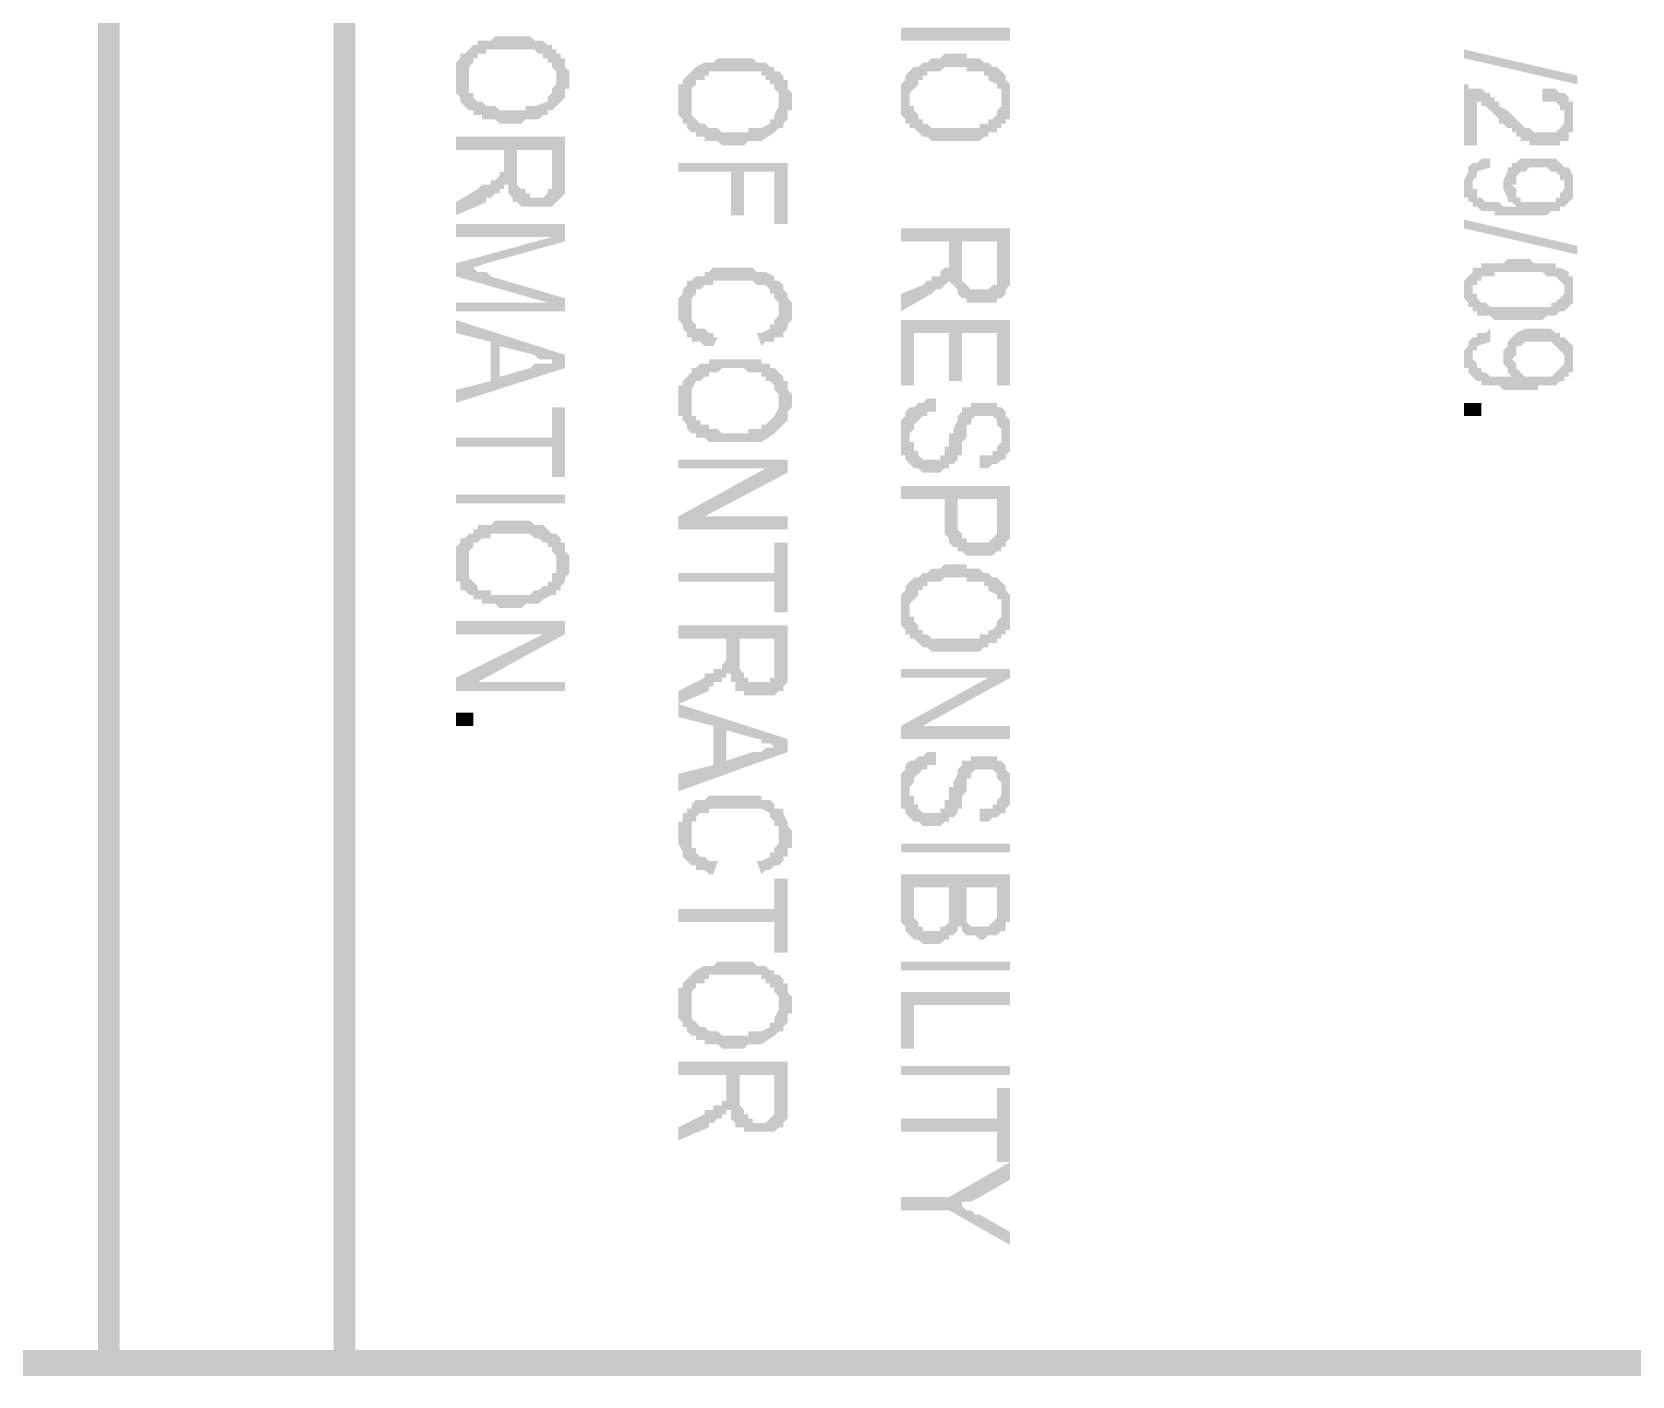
# Model space of a CAD drawing. Header units: inches. Extents: x -186 to 186, y -282 to 282.
# Drawn here: x 117.59 to 131.17, y -282.11 to -270.7 of the extents above; entities that cross this region are included whole.
import ezdxf

# ---------------------------------------------------------------- set-up
doc = ezdxf.new("R2010")
doc.units = ezdxf.units.IN
doc.header["$MEASUREMENT"] = 0
doc.layers.add('H', color=7, linetype='CONTINUOUS', lineweight=100)

msp = doc.modelspace()

# ---------------------------------------------------------------- hatches: boundary and pattern name
at = {"layer": 'H', "linetype": 'Continuous'}
for points in [[(118.333, -258), (118.148, -258), (118.333, -282)], [(118.148, -258), (118.333, -282), (118.148, -282)], [(120.333, -258), (120.148, -258), (120.333, -282)], [(120.148, -258), (120.333, -282), (120.148, -282)], [(122.148, -271.111), (122.148, -271.037), (122.111, -271), (122.111, -270.926), (122.074, -270.926), (122.074, -270.889), (122.037, -270.889), (122.037, -270.852), (122, -270.852), (122, -270.815), (121.963, -270.815), (121.926, -270.778), (121.889, -270.778), (121.852, -270.778), (121.815, -270.741), (121.778, -270.741), (121.741, -270.741), (121.556, -270.741), (121.519, -270.741), (121.481, -270.778), (121.444, -270.778), (121.407, -270.778), (121.37, -270.778), (121.37, -270.815), (121.333, -270.815), (121.296, -270.852), (121.259, -270.889), (121.222, -270.889), (121.222, -270.926), (121.185, -270.963), (121.185, -271), (121.185, -271.037), (121.185, -271.185), (121.185, -271.222), (121.222, -271.259), (121.222, -271.296), (121.259, -271.333), (121.296, -271.111), (121.296, -271.037), (121.296, -271), (121.333, -270.963), (121.333, -270.926), (121.37, -270.926), (121.37, -270.889), (121.407, -270.889), (121.444, -270.889), (121.444, -270.852), (121.481, -270.852), (121.519, -270.852), (121.556, -270.852), (121.741, -270.852), (121.778, -270.852), (121.815, -270.852), (121.852, -270.852), (121.889, -270.889), (121.926, -270.889), (121.926, -270.926), (121.963, -270.926), (121.963, -270.963), (122, -270.963), (122, -271), (122.037, -271.037), (122.037, -271.333), (122.074, -271.296), (122.111, -271.259), (122.111, -271.222), (122.111, -271.185), (122.148, -271.185), (122.148, -271.148)], [(125.889, -270.778), (125.889, -270.667), (125.148, -270.667), (124.963, -270.667), (124.963, -270.778)], [(125.889, -271.296), (125.889, -271.185), (125.889, -271.148), (125.852, -271.111), (125.852, -271.074), (125.778, -271), (125.741, -271), (125.704, -270.963), (125.667, -270.963), (125.63, -270.926), (125.593, -270.926), (125.519, -270.926), (125.519, -270.889), (125.333, -270.889), (125.296, -270.926), (125.259, -270.926), (125.222, -270.926), (125.185, -270.963), (125.148, -270.963), (125.111, -271), (125.074, -271), (125.037, -271.037), (125, -271.074), (125, -271.111), (124.963, -271.148), (124.963, -271.185), (124.963, -271.333), (124.963, -271.37), (124.963, -271.407), (125, -271.444), (125, -271.481), (125.037, -271.481), (125.037, -271.519), (125.037, -271.296), (125.037, -271.222), (125.074, -271.185), (125.111, -271.148), (125.111, -271.111), (125.148, -271.111), (125.148, -271.074), (125.185, -271.074), (125.185, -271.037), (125.222, -271.037), (125.259, -271.037), (125.296, -271.037), (125.333, -271), (125.519, -271), (125.519, -271.037), (125.593, -271.037), (125.63, -271.037), (125.667, -271.037), (125.667, -271.074), (125.704, -271.074), (125.704, -271.111), (125.778, -271.148), (125.778, -271.185), (125.815, -271.185), (125.815, -271.519), (125.815, -271.481), (125.852, -271.481), (125.852, -271.444), (125.889, -271.444), (125.889, -271.407), (125.889, -271.37), (125.889, -271.333)], [(129.741, -270.852), (130.704, -271.074), (130.704, -271.148), (129.741, -270.926)], [(124.037, -271.296), (124.037, -271.222), (124, -271.185), (124, -271.148), (124, -271.111), (123.963, -271.111), (123.963, -271.074), (123.926, -271.037), (123.889, -271.037), (123.889, -271), (123.852, -271), (123.815, -270.963), (123.778, -270.963), (123.741, -270.963), (123.704, -270.926), (123.667, -270.926), (123.63, -270.926), (123.444, -270.926), (123.407, -270.926), (123.37, -270.963), (123.333, -270.963), (123.296, -270.963), (123.222, -271), (123.185, -271.037), (123.148, -271.074), (123.111, -271.111), (123.111, -271.148), (123.074, -271.148), (123.074, -271.185), (123.074, -271.222), (123.074, -271.37), (123.074, -271.407), (123.111, -271.444), (123.111, -271.481), (123.148, -271.481), (123.148, -271.519), (123.185, -271.296), (123.185, -271.222), (123.185, -271.185), (123.222, -271.148), (123.222, -271.111), (123.259, -271.111), (123.296, -271.111), (123.296, -271.074), (123.333, -271.074), (123.333, -271.037), (123.37, -271.037), (123.407, -271.037), (123.444, -271.037), (123.63, -271.037), (123.667, -271.037), (123.704, -271.037), (123.741, -271.037), (123.778, -271.037), (123.778, -271.074), (123.815, -271.074), (123.815, -271.111), (123.852, -271.111), (123.852, -271.148), (123.889, -271.148), (123.889, -271.185), (123.926, -271.222), (123.926, -271.519), (123.963, -271.519), (123.963, -271.481), (124, -271.444), (124, -271.407), (124, -271.37), (124.037, -271.37), (124.037, -271.333)], [(122.037, -271.333), (122.037, -271.111), (122.037, -271.148), (122, -271.185), (122, -271.222), (121.963, -271.259), (121.963, -271.296), (121.852, -271.333), (121.815, -271.333), (121.778, -271.333), (121.778, -271.37), (121.556, -271.37), (121.519, -271.333), (121.481, -271.333), (121.444, -271.333), (121.407, -271.296), (121.37, -271.296), (121.333, -271.259), (121.333, -271.222), (121.296, -271.222), (121.296, -271.185), (121.296, -271.148), (121.296, -271.111), (121.259, -271.333), (121.296, -271.37), (121.333, -271.37), (121.333, -271.407), (121.37, -271.407), (121.407, -271.407), (121.407, -271.444), (121.444, -271.444), (121.481, -271.444), (121.519, -271.444), (121.556, -271.481), (121.741, -271.481), (121.778, -271.444), (121.815, -271.444), (121.852, -271.444), (121.889, -271.444), (121.926, -271.407), (121.963, -271.407), (121.963, -271.37), (122, -271.37)], [(130.63, -271.63), (130.593, -271.444), (130.593, -271.481), (130.556, -271.519), (130.519, -271.556), (130.481, -271.556), (130.407, -271.556), (130.37, -271.556), (130.333, -271.556), (130.296, -271.519), (130.259, -271.519), (130.222, -271.481), (130.185, -271.444), (130.148, -271.407), (130.111, -271.37), (130.037, -271.333), (130.037, -271.296), (130, -271.296), (130, -271.259), (129.963, -271.259), (129.963, -271.222), (129.926, -271.222), (129.889, -271.185), (129.852, -271.185), (129.815, -271.185), (129.778, -271.185), (129.778, -271.148), (129.741, -271.148), (129.741, -271.667), (129.852, -271.667), (129.852, -271.296), (129.889, -271.296), (129.889, -271.333), (129.926, -271.333), (129.963, -271.37), (130, -271.407), (130.037, -271.444), (130.037, -271.481), (130.074, -271.481), (130.111, -271.519), (130.148, -271.519), (130.148, -271.556), (130.185, -271.556), (130.185, -271.593), (130.222, -271.593), (130.222, -271.63), (130.259, -271.63), (130.296, -271.63), (130.296, -271.667), (130.333, -271.667), (130.481, -271.667), (130.519, -271.667), (130.556, -271.667), (130.556, -271.63), (130.593, -271.63)], [(123.926, -271.519), (123.926, -271.296), (123.926, -271.333), (123.889, -271.407), (123.889, -271.444), (123.852, -271.444), (123.852, -271.481), (123.778, -271.519), (123.741, -271.519), (123.704, -271.519), (123.667, -271.519), (123.667, -271.556), (123.444, -271.556), (123.407, -271.519), (123.37, -271.519), (123.333, -271.519), (123.296, -271.481), (123.259, -271.481), (123.222, -271.444), (123.185, -271.407), (123.185, -271.37), (123.185, -271.333), (123.185, -271.296), (123.148, -271.519), (123.185, -271.556), (123.222, -271.556), (123.222, -271.593), (123.259, -271.593), (123.296, -271.593), (123.296, -271.63), (123.333, -271.63), (123.37, -271.63), (123.407, -271.63), (123.444, -271.667), (123.63, -271.667), (123.667, -271.63), (123.704, -271.63), (123.741, -271.63), (123.778, -271.63), (123.889, -271.556)], [(125.815, -271.519), (125.815, -271.296), (125.815, -271.333), (125.778, -271.37), (125.778, -271.407), (125.741, -271.444), (125.704, -271.444), (125.704, -271.481), (125.667, -271.481), (125.63, -271.481), (125.63, -271.519), (125.593, -271.519), (125.556, -271.519), (125.519, -271.519), (125.333, -271.519), (125.296, -271.519), (125.259, -271.519), (125.222, -271.519), (125.185, -271.481), (125.148, -271.481), (125.148, -271.444), (125.111, -271.444), (125.111, -271.407), (125.074, -271.37), (125.074, -271.333), (125.037, -271.333), (125.037, -271.296), (125.037, -271.519), (125.074, -271.519), (125.111, -271.556), (125.148, -271.593), (125.185, -271.593), (125.222, -271.63), (125.259, -271.63), (125.296, -271.63), (125.333, -271.63), (125.519, -271.63), (125.556, -271.63), (125.593, -271.63), (125.63, -271.63), (125.667, -271.593), (125.704, -271.593), (125.704, -271.556), (125.741, -271.556), (125.778, -271.556), (125.778, -271.519)], [(130.667, -271.444), (130.667, -271.37), (130.667, -271.333), (130.667, -271.296), (130.63, -271.296), (130.63, -271.259), (130.593, -271.222), (130.556, -271.222), (130.519, -271.185), (130.481, -271.185), (130.407, -271.185), (130.407, -271.296), (130.444, -271.296), (130.481, -271.296), (130.519, -271.296), (130.556, -271.333), (130.556, -271.37), (130.593, -271.37), (130.593, -271.444), (130.63, -271.63), (130.63, -271.593), (130.63, -271.556), (130.667, -271.556), (130.667, -271.519), (130.667, -271.481)], [(122.111, -271.926), (122.111, -271.593), (121.185, -271.593), (121.185, -271.704), (121.593, -271.704), (121.593, -271.815), (121.63, -272), (121.63, -272.037), (121.63, -272.074), (121.667, -272.111), (121.667, -272.148), (121.704, -272.148), (121.704, -271.704), (122, -271.704), (122, -271.926), (122.037, -272.148), (122.074, -272.111), (122.111, -272.074), (122.111, -272.037), (122.111, -272), (122.111, -271.963)], [(122.037, -272.148), (122, -271.926), (122, -272), (122, -272.037), (121.963, -272.037), (121.963, -272.074), (121.926, -272.111), (121.815, -272.111), (121.815, -272.074), (121.778, -272.074), (121.778, -272.037), (121.741, -272.037), (121.704, -272), (121.704, -271.963), (121.704, -271.704), (121.704, -272.148), (121.741, -272.185), (121.778, -272.185), (121.815, -272.185), (121.926, -272.185), (121.963, -272.185), (122, -272.185)], [(121.63, -272), (121.593, -271.815), (121.593, -271.852), (121.593, -271.889), (121.556, -271.889), (121.556, -271.926), (121.519, -271.963), (121.481, -271.963), (121.481, -272), (121.444, -272), (121.407, -272), (121.37, -272.037), (121.185, -272.148), (121.185, -272.259), (121.444, -272.148), (121.444, -272.111), (121.481, -272.111), (121.519, -272.074), (121.556, -272.074), (121.556, -272.037), (121.593, -272.037), (121.593, -272)], [(124, -272.333), (124, -271.815), (123.074, -271.815), (123.074, -271.889), (123.519, -271.889), (123.519, -272.259), (123.63, -272.259), (123.63, -271.889), (123.889, -271.889), (123.889, -272.333)], [(129.963, -271.852), (129.963, -271.778), (129.926, -271.778), (129.889, -271.778), (129.852, -271.815), (129.815, -271.815), (129.778, -271.852), (129.778, -271.889), (129.741, -271.963), (129.741, -272.037), (129.741, -272.074), (129.741, -272.111), (129.778, -272.111), (129.778, -272.148), (129.815, -272.148), (129.815, -272.185), (129.815, -272), (129.815, -271.963), (129.852, -271.926), (129.852, -271.889)], [(130.185, -272.111), (130.185, -272.074), (130.185, -272.037), (130.148, -272), (130.148, -271.815), (130.148, -271.852), (130.111, -271.852), (130.111, -271.889), (130.074, -271.963), (130.074, -272.037), (130.111, -272.111), (130.111, -272.148), (130.148, -272.148), (130.185, -272.185)], [(130.593, -271.852), (130.556, -271.815), (130.519, -271.778), (130.481, -271.778), (130.444, -271.778), (130.333, -271.778), (130.296, -271.778), (130.259, -271.778), (130.222, -271.778), (130.185, -271.815), (130.148, -271.815), (130.148, -272), (130.185, -272), (130.185, -271.963), (130.185, -271.926), (130.222, -271.889), (130.259, -271.889), (130.296, -271.852), (130.333, -271.852), (130.37, -271.852), (130.407, -271.852), (130.444, -271.852), (130.481, -271.889), (130.519, -271.889), (130.556, -271.926), (130.556, -271.963), (130.593, -271.963), (130.593, -272)], [(130.667, -272), (130.667, -271.926), (130.63, -271.852), (130.593, -271.852), (130.593, -272), (130.593, -272.037), (130.556, -272.074), (130.556, -272.111), (130.519, -272.111), (130.519, -272.148), (130.481, -272.148), (130.444, -272.148), (130.296, -272.148), (130.259, -272.148), (130.222, -272.148), (130.222, -272.111), (130.185, -272.111), (130.185, -272.185), (130.074, -272.185), (130.037, -272.148), (130, -272.148), (129.963, -272.148), (129.926, -272.148), (129.889, -272.111), (129.852, -272.111), (129.852, -272.074), (129.852, -272.037), (129.815, -272.037), (129.815, -272), (129.815, -272.185), (129.852, -272.185), (129.889, -272.222), (129.926, -272.222), (129.963, -272.222), (130, -272.222), (130, -272.259), (130.037, -272.259), (130.074, -272.259), (130.37, -272.259), (130.444, -272.259), (130.481, -272.222), (130.519, -272.222), (130.556, -272.222), (130.556, -272.185), (130.593, -272.185), (130.63, -272.148), (130.667, -272.111), (130.667, -272.074), (130.667, -272.037)], [(122.111, -272.481), (122.111, -272.333), (121.185, -272.333), (121.185, -272.444), (122, -272.444)], [(125.889, -272.741), (125.889, -272.37), (124.963, -272.37), (124.963, -272.481), (125.37, -272.481), (125.37, -272.63), (125.37, -272.778), (125.37, -272.815), (125.407, -272.852), (125.444, -272.889), (125.444, -272.926), (125.481, -272.963), (125.481, -272.481), (125.778, -272.481), (125.778, -272.741), (125.815, -272.963), (125.852, -272.926), (125.852, -272.889), (125.889, -272.852), (125.889, -272.815), (125.889, -272.778)], [(129.741, -272.296), (130.704, -272.519), (130.704, -272.593), (129.741, -272.37)], [(122.111, -272.481), (122, -272.444), (121.185, -272.667), (121.333, -272.704), (121.444, -272.667)], [(125.815, -272.963), (125.778, -272.741), (125.778, -272.815), (125.778, -272.852), (125.741, -272.852), (125.704, -272.889), (125.593, -272.889), (125.556, -272.889), (125.519, -272.852), (125.481, -272.815), (125.481, -272.778), (125.481, -272.481), (125.481, -272.963), (125.519, -272.963), (125.519, -273), (125.556, -273), (125.593, -273), (125.704, -273), (125.741, -273), (125.778, -273), (125.778, -272.963)], [(125.37, -272.778), (125.37, -272.63), (125.37, -272.667), (125.37, -272.704), (125.333, -272.704), (125.296, -272.741), (125.296, -272.778), (125.259, -272.778), (125.222, -272.778), (125.222, -272.815), (125.185, -272.815), (125.148, -272.852), (124.963, -272.926), (124.963, -273.074), (125.222, -272.926), (125.259, -272.889), (125.296, -272.889), (125.333, -272.852), (125.37, -272.815)], [(130.667, -272.889), (130.667, -272.815), (130.667, -272.778), (130.63, -272.778), (130.63, -272.741), (130.556, -272.704), (130.519, -272.704), (130.519, -272.667), (130.481, -272.667), (130.444, -272.667), (130.407, -272.667), (130.333, -272.667), (130.296, -272.63), (130.111, -272.63), (130.074, -272.667), (130, -272.667), (129.963, -272.667), (129.926, -272.667), (129.889, -272.667), (129.889, -272.704), (129.852, -272.704), (129.815, -272.704), (129.815, -272.889), (129.815, -272.852), (129.852, -272.852), (129.852, -272.815), (129.889, -272.815), (129.889, -272.778), (129.926, -272.778), (129.963, -272.778), (130, -272.778), (130, -272.741), (130.148, -272.741), (130.185, -272.741), (130.222, -272.741), (130.296, -272.741), (130.407, -272.741), (130.444, -272.778), (130.481, -272.778), (130.519, -272.778), (130.556, -272.815), (130.593, -272.852), (130.593, -272.889), (130.593, -273.074), (130.63, -273.037), (130.667, -273), (130.667, -272.963), (130.667, -272.926)], [(122.111, -273.074), (122.111, -272.963), (121.481, -272.778), (121.444, -272.741), (121.407, -272.741), (121.37, -272.741), (121.333, -272.704), (121.185, -272.667), (121.185, -272.778), (121.963, -273)], [(123.926, -272.815), (123.889, -272.815), (123.889, -272.778), (123.815, -272.741), (123.778, -272.741), (123.741, -272.741), (123.704, -272.704), (123.667, -272.704), (123.444, -272.704), (123.37, -272.704), (123.333, -272.741), (123.296, -272.741), (123.296, -272.778), (123.259, -272.778), (123.222, -272.778), (123.185, -272.815), (123.148, -272.815), (123.148, -272.852), (123.111, -272.889), (123.111, -272.926), (123.074, -272.963), (123.074, -273.148), (123.111, -273.185), (123.111, -273.222), (123.148, -273.259), (123.148, -273.296), (123.185, -273.037), (123.185, -273), (123.185, -272.963), (123.222, -272.926), (123.222, -272.889), (123.259, -272.889), (123.296, -272.852), (123.333, -272.852), (123.37, -272.852), (123.37, -272.815), (123.407, -272.815), (123.444, -272.815), (123.667, -272.815), (123.704, -272.815), (123.741, -272.852), (123.778, -272.852), (123.815, -272.852), (123.852, -272.889), (123.852, -272.926), (123.889, -272.926), (123.889, -272.963), (123.926, -273), (123.926, -273.074)], [(130.593, -273.074), (130.593, -272.889), (130.593, -272.926), (130.556, -272.963), (130.519, -273), (130.481, -273), (130.481, -273.037), (130.444, -273.037), (130.407, -273.037), (130, -273.037), (129.963, -273.037), (129.926, -273), (129.889, -273), (129.852, -272.963), (129.852, -272.926), (129.815, -272.926), (129.815, -272.704), (129.815, -272.741), (129.778, -272.778), (129.741, -272.815), (129.741, -272.852), (129.741, -272.963), (129.778, -273), (129.778, -273.037), (129.815, -273.037), (129.815, -273.074), (129.852, -273.074), (129.852, -273.111), (129.889, -273.111), (129.926, -273.111), (129.963, -273.111), (130, -273.148), (130.074, -273.148), (130.111, -273.148), (130.296, -273.148), (130.407, -273.148), (130.444, -273.111), (130.481, -273.111), (130.519, -273.111), (130.556, -273.074)], [(124.037, -273.074), (124.037, -273), (124, -272.963), (124, -272.926), (123.963, -272.889), (123.963, -272.852), (123.926, -272.815), (123.926, -273.074), (123.926, -273.111), (123.889, -273.148), (123.889, -273.185), (123.852, -273.185), (123.852, -273.222), (123.778, -273.259), (123.741, -273.259), (123.778, -273.37), (123.815, -273.333), (123.852, -273.333), (123.889, -273.333), (123.889, -273.296), (123.926, -273.296), (123.963, -273.296), (123.963, -273.259), (124, -273.222), (124, -273.185), (124.037, -273.148), (124.037, -273.111)], [(122.111, -273.074), (121.963, -273), (121.185, -273), (121.185, -273.074)], [(123.407, -273.296), (123.37, -273.296), (123.37, -273.259), (123.333, -273.259), (123.296, -273.222), (123.259, -273.222), (123.222, -273.222), (123.222, -273.185), (123.185, -273.148), (123.185, -273.111), (123.185, -273.037), (123.148, -273.296), (123.185, -273.296), (123.185, -273.333), (123.222, -273.333), (123.259, -273.333), (123.296, -273.37), (123.333, -273.37), (123.37, -273.37)], [(122.111, -273.556), (122.111, -273.444), (121.185, -273.148), (121.185, -273.259), (121.481, -273.333), (121.481, -273.667), (121.556, -273.37), (121.852, -273.444), (121.889, -273.481), (121.926, -273.481), (121.963, -273.481), (122, -273.481), (122.037, -273.481)], [(125.889, -273.704), (125.889, -273.148), (124.963, -273.148), (124.963, -273.704), (125.074, -273.704), (125.074, -273.259), (125.37, -273.259), (125.37, -273.667), (125.481, -273.667), (125.481, -273.259), (125.778, -273.259), (125.778, -273.704)], [(129.963, -273.333), (129.963, -273.222), (129.926, -273.259), (129.889, -273.259), (129.852, -273.259), (129.852, -273.296), (129.815, -273.296), (129.778, -273.333), (129.778, -273.37), (129.741, -273.407), (129.741, -273.519), (129.741, -273.556), (129.778, -273.556), (129.778, -273.593), (129.815, -273.63), (129.815, -273.481), (129.815, -273.407), (129.852, -273.407), (129.852, -273.37)], [(130.667, -273.481), (130.667, -273.407), (130.667, -273.37), (130.63, -273.333), (130.593, -273.296), (130.593, -273.481), (130.593, -273.519), (130.556, -273.556), (130.519, -273.593), (130.481, -273.63), (130.444, -273.63), (130.296, -273.63), (130.259, -273.63), (130.222, -273.593), (130.185, -273.556), (130.185, -273.63), (130.074, -273.63), (130.037, -273.63), (130, -273.63), (129.963, -273.63), (129.926, -273.593), (129.889, -273.593), (129.889, -273.556), (129.852, -273.556), (129.852, -273.519), (129.815, -273.481), (129.815, -273.63), (129.852, -273.667), (129.889, -273.667), (129.889, -273.704), (129.926, -273.704), (129.963, -273.704), (130, -273.704), (130.037, -273.704), (130.074, -273.741), (130.37, -273.741), (130.37, -273.704), (130.444, -273.704), (130.481, -273.704), (130.519, -273.704), (130.556, -273.667), (130.593, -273.667), (130.593, -273.63), (130.63, -273.63), (130.63, -273.593), (130.667, -273.593), (130.667, -273.556), (130.667, -273.519)], [(130.185, -273.556), (130.185, -273.519), (130.148, -273.481), (130.148, -273.296), (130.111, -273.333), (130.111, -273.37), (130.074, -273.407), (130.074, -273.519), (130.111, -273.556), (130.111, -273.593), (130.148, -273.63), (130.185, -273.63)], [(130.593, -273.296), (130.556, -273.296), (130.556, -273.259), (130.519, -273.259), (130.481, -273.222), (130.444, -273.222), (130.333, -273.222), (130.296, -273.222), (130.259, -273.222), (130.185, -273.259), (130.148, -273.296), (130.148, -273.481), (130.185, -273.444), (130.185, -273.407), (130.185, -273.37), (130.222, -273.37), (130.259, -273.333), (130.296, -273.333), (130.333, -273.333), (130.37, -273.333), (130.407, -273.333), (130.444, -273.333), (130.481, -273.333), (130.519, -273.37), (130.556, -273.407), (130.593, -273.444), (130.593, -273.481)], [(122.111, -273.556), (122.037, -273.481), (122, -273.481), (122, -273.519), (121.963, -273.519), (121.926, -273.519), (121.889, -273.519), (121.852, -273.519), (121.815, -273.556), (121.556, -273.63), (121.556, -273.37), (121.481, -273.667), (121.185, -273.741), (121.185, -273.852)], [(124.037, -273.852), (124.037, -273.778), (124, -273.741), (124, -273.704), (124, -273.667), (123.963, -273.667), (123.963, -273.63), (123.926, -273.593), (123.889, -273.556), (123.852, -273.556), (123.852, -273.519), (123.815, -273.519), (123.778, -273.519), (123.778, -273.481), (123.741, -273.481), (123.704, -273.481), (123.667, -273.481), (123.63, -273.481), (123.444, -273.481), (123.407, -273.481), (123.37, -273.481), (123.333, -273.481), (123.333, -273.519), (123.296, -273.519), (123.259, -273.519), (123.222, -273.556), (123.185, -273.556), (123.185, -273.593), (123.148, -273.63), (123.111, -273.667), (123.111, -273.704), (123.074, -273.704), (123.074, -273.741), (123.074, -273.778), (123.074, -273.889), (123.074, -273.926), (123.074, -273.963), (123.111, -273.963), (123.111, -274), (123.148, -274.037), (123.148, -274.074), (123.185, -273.852), (123.185, -273.778), (123.185, -273.741), (123.222, -273.667), (123.259, -273.667), (123.296, -273.63), (123.333, -273.63), (123.333, -273.593), (123.37, -273.593), (123.407, -273.593), (123.444, -273.556), (123.63, -273.556), (123.667, -273.593), (123.704, -273.593), (123.741, -273.593), (123.778, -273.593), (123.778, -273.63), (123.815, -273.63), (123.815, -273.667), (123.852, -273.667), (123.889, -273.704), (123.889, -273.741), (123.926, -273.778), (123.926, -274.074), (123.963, -274.037), (124, -274), (124, -273.963), (124, -273.926), (124.037, -273.889)], [(123.926, -274.074), (123.926, -273.852), (123.926, -273.889), (123.889, -273.963), (123.852, -274), (123.815, -274.037), (123.778, -274.037), (123.778, -274.074), (123.741, -274.074), (123.704, -274.074), (123.667, -274.074), (123.667, -274.111), (123.444, -274.111), (123.407, -274.074), (123.37, -274.074), (123.333, -274.074), (123.333, -274.037), (123.296, -274.037), (123.259, -274.037), (123.259, -274), (123.222, -274), (123.222, -273.963), (123.185, -273.963), (123.185, -273.926), (123.185, -273.889), (123.185, -273.852), (123.148, -274.074), (123.185, -274.111), (123.222, -274.111), (123.222, -274.148), (123.259, -274.148), (123.296, -274.148), (123.333, -274.185), (123.37, -274.185), (123.407, -274.185), (123.444, -274.185), (123.63, -274.185), (123.667, -274.185), (123.704, -274.185), (123.741, -274.185), (123.778, -274.185), (123.889, -274.111)], [(125.889, -274.111), (125.889, -274.037), (125.889, -274), (125.852, -273.963), (125.852, -273.926), (125.815, -273.889), (125.778, -273.889), (125.778, -273.852), (125.741, -273.852), (125.704, -273.852), (125.593, -273.852), (125.556, -273.852), (125.556, -273.889), (125.519, -273.889), (125.481, -273.889), (125.481, -273.926), (125.444, -273.963), (125.444, -274), (125.407, -274.074), (125.407, -274.111), (125.37, -274.111), (125.37, -274.148), (125.37, -274.185), (125.37, -274.222), (125.333, -274.222), (125.333, -274.259), (125.333, -274.296), (125.296, -274.296), (125.296, -274.333), (125.259, -274.333), (125.222, -274.333), (125.185, -274.333), (125.148, -274.333), (125.111, -274.296), (125.111, -274.259), (125.074, -274.259), (125.074, -274.222), (125.074, -274.185), (125.037, -274.185), (125.037, -273.889), (125, -273.926), (125, -273.963), (124.963, -274), (124.963, -274.037), (124.963, -274.222), (124.963, -274.259), (124.963, -274.296), (125, -274.296), (125, -274.333), (125.037, -274.37), (125.074, -274.407), (125.111, -274.407), (125.148, -274.444), (125.296, -274.444), (125.333, -274.407), (125.37, -274.407), (125.37, -274.37), (125.407, -274.37), (125.444, -274.333), (125.444, -274.296), (125.481, -274.296), (125.481, -274.259), (125.481, -274.222), (125.481, -274.185), (125.519, -274.148), (125.519, -274.111), (125.519, -274.037), (125.556, -274.037), (125.556, -274), (125.593, -273.963), (125.63, -273.963), (125.667, -273.963), (125.704, -273.963), (125.741, -273.963), (125.778, -274), (125.778, -274.037), (125.815, -274.074), (125.815, -274.111), (125.815, -274.333), (125.852, -274.333), (125.852, -274.296), (125.889, -274.259), (125.889, -274.222), (125.889, -274.185), (125.889, -274.148)], [(125.259, -273.926), (125.259, -273.815), (125.185, -273.815), (125.148, -273.852), (125.111, -273.852), (125.074, -273.889), (125.037, -273.889), (125.037, -274.148), (125.037, -274.111), (125.074, -274.074), (125.074, -274.037), (125.111, -274), (125.148, -273.963), (125.185, -273.963), (125.185, -273.926), (125.222, -273.926)], [(129.741, -273.963), (129.889, -273.963), (129.889, -273.852), (129.741, -273.852)], [(122.111, -274.481), (122.111, -273.889), (122, -273.889), (122, -274.148), (121.185, -274.148), (121.185, -274.222), (122, -274.222), (122, -274.481)], [(125.815, -274.333), (125.815, -274.111), (125.815, -274.185), (125.778, -274.222), (125.778, -274.259), (125.741, -274.259), (125.741, -274.296), (125.704, -274.296), (125.667, -274.296), (125.63, -274.296), (125.63, -274.407), (125.667, -274.407), (125.704, -274.407), (125.741, -274.37), (125.778, -274.37)], [(124, -274.444), (124, -274.333), (123.074, -274.333), (123.074, -274.407), (123.815, -274.407)], [(124, -274.444), (123.815, -274.407), (123.074, -274.815), (123.296, -274.815)], [(125.889, -274.852), (125.889, -274.556), (124.963, -274.556), (124.963, -274.667), (125.333, -274.667), (125.333, -274.963), (125.37, -275), (125.37, -275.037), (125.407, -275.074), (125.444, -275.074), (125.444, -275.111), (125.444, -274.667), (125.778, -274.667), (125.778, -275.111), (125.815, -275.111), (125.815, -275.074), (125.852, -275.074), (125.852, -275.037), (125.889, -275), (125.889, -274.963), (125.889, -274.889)], [(121.185, -274.704), (122.111, -274.704), (122.111, -274.63), (121.185, -274.63)], [(125.778, -275.111), (125.778, -274.852), (125.778, -274.926), (125.778, -274.963), (125.704, -275.037), (125.667, -275.037), (125.556, -275.037), (125.519, -275.037), (125.519, -275), (125.481, -275), (125.481, -274.963), (125.444, -274.926), (125.444, -274.667), (125.444, -275.111), (125.481, -275.111), (125.519, -275.148), (125.556, -275.148), (125.704, -275.148), (125.741, -275.148)], [(124, -274.926), (124, -274.815), (123.296, -274.815), (123.074, -274.815), (123.074, -274.926)], [(122.148, -275.222), (122.148, -275.148), (122.111, -275.111), (122.111, -275.037), (122.074, -275.037), (122.074, -275), (122.037, -274.963), (122, -274.963), (121.963, -274.926), (121.926, -274.889), (121.889, -274.889), (121.852, -274.889), (121.815, -274.852), (121.778, -274.852), (121.741, -274.852), (121.556, -274.852), (121.519, -274.852), (121.481, -274.889), (121.444, -274.889), (121.407, -274.889), (121.37, -274.889), (121.37, -274.926), (121.333, -274.926), (121.333, -274.963), (121.296, -274.963), (121.259, -275), (121.222, -275), (121.222, -275.037), (121.185, -275.074), (121.185, -275.111), (121.185, -275.148), (121.185, -275.296), (121.185, -275.333), (121.185, -275.37), (121.222, -275.37), (121.222, -275.407), (121.222, -275.444), (121.259, -275.444), (121.296, -275.222), (121.296, -275.148), (121.296, -275.111), (121.333, -275.074), (121.333, -275.037), (121.37, -275.037), (121.407, -275), (121.444, -275), (121.481, -275), (121.481, -274.963), (121.519, -274.963), (121.556, -274.963), (121.741, -274.963), (121.778, -274.963), (121.815, -274.963), (121.852, -275), (121.889, -275), (121.926, -275.037), (121.963, -275.037), (121.963, -275.074), (122, -275.074), (122, -275.111), (122.037, -275.148), (122.037, -275.481), (122.037, -275.444), (122.074, -275.444), (122.074, -275.407), (122.111, -275.37), (122.111, -275.333), (122.148, -275.296), (122.148, -275.259)], [(124, -275.63), (124, -275.037), (123.889, -275.037), (123.889, -275.296), (123.074, -275.296), (123.074, -275.37), (123.889, -275.37), (123.889, -275.63)], [(122.037, -275.481), (122.037, -275.222), (122.037, -275.296), (122, -275.296), (122, -275.333), (122, -275.37), (121.963, -275.37), (121.963, -275.407), (121.926, -275.407), (121.889, -275.444), (121.852, -275.444), (121.815, -275.481), (121.778, -275.481), (121.556, -275.481), (121.519, -275.481), (121.481, -275.481), (121.481, -275.444), (121.444, -275.444), (121.407, -275.444), (121.37, -275.444), (121.37, -275.407), (121.333, -275.37), (121.296, -275.333), (121.296, -275.296), (121.296, -275.259), (121.296, -275.222), (121.259, -275.444), (121.296, -275.481), (121.333, -275.481), (121.333, -275.519), (121.37, -275.519), (121.407, -275.519), (121.407, -275.556), (121.444, -275.556), (121.481, -275.556), (121.519, -275.556), (121.556, -275.593), (121.741, -275.593), (121.778, -275.556), (121.815, -275.556), (121.852, -275.556), (121.889, -275.556), (121.926, -275.519), (122, -275.481)], [(125.889, -275.63), (125.889, -275.519), (125.889, -275.481), (125.852, -275.444), (125.852, -275.407), (125.778, -275.333), (125.741, -275.333), (125.704, -275.296), (125.667, -275.296), (125.63, -275.259), (125.593, -275.259), (125.519, -275.259), (125.519, -275.222), (125.333, -275.222), (125.296, -275.259), (125.259, -275.259), (125.222, -275.259), (125.185, -275.296), (125.148, -275.296), (125.111, -275.333), (125.074, -275.333), (125.037, -275.37), (125, -275.407), (125, -275.444), (124.963, -275.481), (124.963, -275.519), (124.963, -275.667), (124.963, -275.704), (124.963, -275.741), (125, -275.778), (125, -275.815), (125.037, -275.815), (125.037, -275.852), (125.037, -275.63), (125.037, -275.556), (125.074, -275.519), (125.111, -275.481), (125.111, -275.444), (125.148, -275.444), (125.148, -275.407), (125.185, -275.407), (125.185, -275.37), (125.222, -275.37), (125.259, -275.37), (125.296, -275.37), (125.333, -275.333), (125.519, -275.333), (125.519, -275.37), (125.593, -275.37), (125.63, -275.37), (125.667, -275.37), (125.667, -275.407), (125.704, -275.407), (125.704, -275.444), (125.778, -275.481), (125.778, -275.519), (125.815, -275.519), (125.815, -275.852), (125.815, -275.815), (125.852, -275.815), (125.852, -275.778), (125.889, -275.778), (125.889, -275.741), (125.889, -275.704), (125.889, -275.667)], [(125.815, -275.852), (125.815, -275.63), (125.815, -275.667), (125.778, -275.704), (125.778, -275.741), (125.741, -275.778), (125.704, -275.778), (125.704, -275.815), (125.667, -275.815), (125.63, -275.815), (125.63, -275.852), (125.593, -275.852), (125.556, -275.852), (125.519, -275.852), (125.333, -275.852), (125.296, -275.852), (125.259, -275.852), (125.222, -275.852), (125.185, -275.815), (125.148, -275.815), (125.148, -275.778), (125.111, -275.778), (125.111, -275.741), (125.074, -275.704), (125.074, -275.667), (125.037, -275.667), (125.037, -275.63), (125.037, -275.852), (125.074, -275.852), (125.111, -275.889), (125.148, -275.926), (125.185, -275.926), (125.222, -275.963), (125.259, -275.963), (125.296, -275.963), (125.333, -275.963), (125.519, -275.963), (125.556, -275.963), (125.593, -275.963), (125.63, -275.963), (125.667, -275.926), (125.704, -275.926), (125.704, -275.889), (125.741, -275.889), (125.778, -275.889), (125.778, -275.852)], [(122.111, -275.815), (122.111, -275.704), (121.185, -275.704), (121.185, -275.815), (121.926, -275.815)], [(124, -276.074), (124, -275.741), (123.074, -275.741), (123.074, -275.852), (123.481, -275.852), (123.481, -275.963), (123.519, -276.148), (123.519, -276.185), (123.519, -276.222), (123.556, -276.222), (123.556, -276.259), (123.556, -276.296), (123.593, -276.296), (123.593, -275.852), (123.889, -275.852), (123.889, -276.074), (123.926, -276.296), (123.963, -276.296), (123.963, -276.259), (124, -276.222), (124, -276.185), (124, -276.148), (124, -276.111)], [(122.111, -275.815), (121.926, -275.815), (121.185, -276.185), (121.37, -276.222)], [(123.926, -276.296), (123.889, -276.074), (123.889, -276.148), (123.889, -276.185), (123.852, -276.185), (123.852, -276.222), (123.815, -276.222), (123.704, -276.222), (123.667, -276.222), (123.667, -276.185), (123.63, -276.185), (123.63, -276.148), (123.593, -276.111), (123.593, -275.852), (123.593, -276.296), (123.63, -276.296), (123.63, -276.333), (123.667, -276.333), (123.704, -276.333), (123.815, -276.333), (123.852, -276.333), (123.889, -276.333)], [(123.519, -276.148), (123.481, -275.963), (123.481, -276), (123.481, -276.037), (123.444, -276.074), (123.444, -276.111), (123.407, -276.111), (123.37, -276.111), (123.37, -276.148), (123.333, -276.148), (123.296, -276.148), (123.296, -276.185), (123.074, -276.296), (123.074, -276.407), (123.333, -276.296), (123.333, -276.259), (123.37, -276.259), (123.37, -276.222), (123.407, -276.222), (123.444, -276.222), (123.444, -276.185), (123.481, -276.185), (123.481, -276.148)], [(122.111, -276.296), (122.111, -276.222), (121.37, -276.222), (121.185, -276.185), (121.185, -276.296)], [(125.889, -276.185), (125.889, -276.111), (124.963, -276.111), (124.963, -276.185), (125.704, -276.185)], [(125.889, -276.185), (125.704, -276.185), (124.963, -276.593), (125.148, -276.593)], [(124, -276.815), (124, -276.704), (123.074, -276.407), (123.074, -276.519), (123.37, -276.593), (123.37, -276.926), (123.481, -276.63), (123.741, -276.704), (123.778, -276.704), (123.778, -276.741), (123.815, -276.741), (123.852, -276.741), (123.889, -276.778), (123.926, -276.778)], [(121.185, -276.593), (121.333, -276.593), (121.333, -276.481), (121.185, -276.481)], [(125.889, -276.704), (125.889, -276.593), (125.148, -276.593), (124.963, -276.593), (124.963, -276.704)], [(124, -276.815), (123.926, -276.778), (123.889, -276.778), (123.852, -276.778), (123.815, -276.778), (123.778, -276.815), (123.704, -276.815), (123.481, -276.889), (123.481, -276.63), (123.37, -276.926), (123.074, -277), (123.074, -277.148)], [(125.889, -277.111), (125.889, -277.037), (125.889, -277), (125.852, -276.963), (125.852, -276.926), (125.815, -276.889), (125.778, -276.889), (125.778, -276.852), (125.741, -276.852), (125.704, -276.852), (125.593, -276.852), (125.556, -276.852), (125.556, -276.889), (125.519, -276.889), (125.481, -276.889), (125.481, -276.926), (125.444, -276.963), (125.444, -277), (125.407, -277.074), (125.407, -277.111), (125.37, -277.111), (125.37, -277.148), (125.37, -277.185), (125.37, -277.222), (125.333, -277.222), (125.333, -277.259), (125.333, -277.296), (125.296, -277.296), (125.296, -277.333), (125.259, -277.333), (125.222, -277.333), (125.185, -277.333), (125.148, -277.333), (125.111, -277.296), (125.111, -277.259), (125.074, -277.259), (125.074, -277.222), (125.074, -277.185), (125.037, -277.185), (125.037, -276.889), (125, -276.926), (125, -276.963), (124.963, -277), (124.963, -277.037), (124.963, -277.222), (124.963, -277.259), (124.963, -277.296), (125, -277.296), (125, -277.333), (125.037, -277.37), (125.074, -277.407), (125.111, -277.407), (125.148, -277.444), (125.296, -277.444), (125.333, -277.407), (125.37, -277.407), (125.37, -277.37), (125.407, -277.37), (125.444, -277.333), (125.444, -277.296), (125.481, -277.296), (125.481, -277.259), (125.481, -277.222), (125.481, -277.185), (125.519, -277.148), (125.519, -277.111), (125.519, -277.037), (125.556, -277.037), (125.556, -277), (125.593, -276.963), (125.63, -276.963), (125.667, -276.963), (125.704, -276.963), (125.741, -276.963), (125.778, -277), (125.778, -277.037), (125.815, -277.074), (125.815, -277.111), (125.815, -277.333), (125.852, -277.333), (125.852, -277.296), (125.889, -277.259), (125.889, -277.222), (125.889, -277.185), (125.889, -277.148)], [(125.259, -276.926), (125.259, -276.815), (125.185, -276.815), (125.148, -276.852), (125.111, -276.852), (125.074, -276.889), (125.037, -276.889), (125.037, -277.148), (125.037, -277.111), (125.074, -277.074), (125.074, -277.037), (125.111, -277), (125.148, -276.963), (125.185, -276.963), (125.185, -276.926), (125.222, -276.926)], [(125.815, -277.333), (125.815, -277.111), (125.815, -277.185), (125.778, -277.222), (125.778, -277.259), (125.741, -277.259), (125.741, -277.296), (125.704, -277.296), (125.667, -277.296), (125.63, -277.296), (125.63, -277.407), (125.667, -277.407), (125.704, -277.407), (125.741, -277.37), (125.778, -277.37)], [(123.926, -277.296), (123.889, -277.296), (123.889, -277.259), (123.852, -277.222), (123.815, -277.222), (123.778, -277.222), (123.778, -277.185), (123.741, -277.185), (123.704, -277.185), (123.667, -277.185), (123.444, -277.185), (123.37, -277.185), (123.333, -277.185), (123.296, -277.222), (123.259, -277.222), (123.222, -277.222), (123.185, -277.259), (123.185, -277.296), (123.148, -277.296), (123.148, -277.333), (123.111, -277.333), (123.111, -277.37), (123.111, -277.407), (123.074, -277.407), (123.074, -277.444), (123.074, -277.593), (123.111, -277.667), (123.111, -277.704), (123.148, -277.741), (123.185, -277.519), (123.185, -277.481), (123.185, -277.407), (123.222, -277.407), (123.222, -277.37), (123.259, -277.333), (123.296, -277.333), (123.333, -277.333), (123.333, -277.296), (123.37, -277.296), (123.407, -277.296), (123.444, -277.296), (123.667, -277.296), (123.704, -277.296), (123.741, -277.296), (123.778, -277.296), (123.852, -277.333), (123.852, -277.37), (123.889, -277.407), (123.889, -277.444), (123.926, -277.444), (123.926, -277.519)], [(124.037, -277.519), (124.037, -277.481), (124, -277.444), (124, -277.407), (123.963, -277.333), (123.963, -277.296), (123.926, -277.296), (123.926, -277.519), (123.926, -277.593), (123.889, -277.63), (123.889, -277.667), (123.852, -277.667), (123.852, -277.704), (123.778, -277.741), (123.741, -277.741), (123.778, -277.852), (123.815, -277.815), (123.852, -277.815), (123.889, -277.778), (123.926, -277.778), (123.963, -277.741), (123.963, -277.704), (124, -277.704), (124, -277.667), (124, -277.63), (124.037, -277.63), (124.037, -277.556)], [(123.407, -277.741), (123.37, -277.741), (123.333, -277.741), (123.296, -277.704), (123.259, -277.704), (123.222, -277.667), (123.222, -277.63), (123.185, -277.63), (123.185, -277.556), (123.185, -277.519), (123.148, -277.741), (123.185, -277.778), (123.222, -277.778), (123.222, -277.815), (123.259, -277.815), (123.296, -277.815), (123.333, -277.852), (123.37, -277.852)], [(124.963, -277.667), (125.889, -277.667), (125.889, -277.593), (124.963, -277.593)], [(124, -278.519), (124, -277.889), (123.889, -277.889), (123.889, -278.148), (123.074, -278.148), (123.074, -278.259), (123.889, -278.259), (123.889, -278.519)], [(125.889, -278.148), (125.889, -277.852), (124.963, -277.852), (124.963, -278.222), (124.963, -278.259), (125, -278.296), (125, -278.333), (125.037, -278.37), (125.074, -277.963), (125.37, -277.963), (125.37, -278.148), (125.407, -278.37), (125.444, -278.333), (125.444, -278.296), (125.481, -278.296), (125.481, -278.333), (125.519, -277.963), (125.778, -277.963), (125.778, -278.111), (125.815, -278.333), (125.852, -278.333), (125.852, -278.296), (125.852, -278.259), (125.889, -278.259), (125.889, -278.222), (125.889, -278.185)], [(125.407, -278.37), (125.37, -278.148), (125.37, -278.222), (125.37, -278.259), (125.333, -278.296), (125.296, -278.296), (125.296, -278.333), (125.259, -278.333), (125.222, -278.333), (125.148, -278.333), (125.148, -278.296), (125.111, -278.296), (125.111, -278.259), (125.074, -278.222), (125.074, -278.185), (125.074, -277.963), (125.037, -278.37), (125.074, -278.407), (125.111, -278.407), (125.148, -278.444), (125.296, -278.444), (125.333, -278.407), (125.37, -278.407), (125.37, -278.37)], [(125.815, -278.333), (125.778, -278.111), (125.778, -278.185), (125.778, -278.222), (125.704, -278.296), (125.593, -278.296), (125.556, -278.296), (125.519, -278.259), (125.519, -278.222), (125.519, -277.963), (125.481, -278.333), (125.519, -278.37), (125.556, -278.37), (125.593, -278.37), (125.63, -278.407), (125.667, -278.407), (125.704, -278.37), (125.741, -278.37), (125.778, -278.37)], [(124.037, -278.963), (124.037, -278.889), (124, -278.852), (124, -278.815), (124, -278.778), (123.963, -278.778), (123.963, -278.741), (123.926, -278.704), (123.889, -278.704), (123.889, -278.667), (123.852, -278.667), (123.815, -278.63), (123.778, -278.63), (123.741, -278.63), (123.704, -278.593), (123.667, -278.593), (123.63, -278.593), (123.444, -278.593), (123.407, -278.593), (123.37, -278.63), (123.333, -278.63), (123.296, -278.63), (123.222, -278.667), (123.185, -278.704), (123.148, -278.741), (123.111, -278.778), (123.111, -278.815), (123.074, -278.815), (123.074, -278.852), (123.074, -278.889), (123.074, -279.037), (123.074, -279.074), (123.111, -279.111), (123.111, -279.148), (123.148, -279.148), (123.148, -279.185), (123.185, -278.963), (123.185, -278.889), (123.185, -278.852), (123.222, -278.815), (123.222, -278.778), (123.259, -278.778), (123.296, -278.778), (123.296, -278.741), (123.333, -278.741), (123.333, -278.704), (123.37, -278.704), (123.407, -278.704), (123.444, -278.704), (123.63, -278.704), (123.667, -278.704), (123.704, -278.704), (123.741, -278.704), (123.778, -278.704), (123.778, -278.741), (123.815, -278.741), (123.815, -278.778), (123.852, -278.778), (123.852, -278.815), (123.889, -278.815), (123.889, -278.852), (123.926, -278.889), (123.926, -279.185), (123.963, -279.185), (123.963, -279.148), (124, -279.111), (124, -279.074), (124, -279.037), (124.037, -279.037), (124.037, -279)], [(124.963, -278.667), (125.889, -278.667), (125.889, -278.593), (124.963, -278.593)], [(125.889, -278.963), (125.889, -278.852), (124.963, -278.852), (124.963, -279.333), (125.074, -279.333), (125.074, -278.963)], [(123.926, -279.185), (123.926, -278.963), (123.926, -279), (123.889, -279.074), (123.889, -279.111), (123.852, -279.111), (123.852, -279.148), (123.778, -279.185), (123.741, -279.185), (123.704, -279.185), (123.667, -279.185), (123.667, -279.222), (123.444, -279.222), (123.407, -279.185), (123.37, -279.185), (123.333, -279.185), (123.296, -279.148), (123.259, -279.148), (123.222, -279.111), (123.185, -279.074), (123.185, -279.037), (123.185, -279), (123.185, -278.963), (123.148, -279.185), (123.185, -279.222), (123.222, -279.222), (123.222, -279.259), (123.259, -279.259), (123.296, -279.259), (123.296, -279.296), (123.333, -279.296), (123.37, -279.296), (123.407, -279.296), (123.444, -279.333), (123.63, -279.333), (123.667, -279.296), (123.704, -279.296), (123.741, -279.296), (123.778, -279.296), (123.889, -279.222)], [(124, -279.778), (124, -279.444), (123.074, -279.444), (123.074, -279.556), (123.481, -279.556), (123.481, -279.667), (123.519, -279.852), (123.519, -279.889), (123.519, -279.926), (123.556, -279.963), (123.556, -280), (123.593, -280), (123.593, -279.556), (123.889, -279.556), (123.889, -279.778), (123.926, -280), (123.963, -280), (123.963, -279.963), (124, -279.926), (124, -279.889), (124, -279.852), (124, -279.815)], [(123.926, -280), (123.889, -279.778), (123.889, -279.852), (123.889, -279.889), (123.852, -279.926), (123.815, -279.963), (123.704, -279.963), (123.704, -279.926), (123.667, -279.926), (123.667, -279.889), (123.63, -279.889), (123.63, -279.852), (123.593, -279.815), (123.593, -279.556), (123.593, -280), (123.63, -280), (123.63, -280.037), (123.667, -280.037), (123.704, -280.037), (123.815, -280.037), (123.852, -280.037), (123.889, -280.037)], [(124.963, -279.556), (125.889, -279.556), (125.889, -279.481), (124.963, -279.481)], [(123.519, -279.852), (123.481, -279.667), (123.481, -279.704), (123.481, -279.741), (123.481, -279.778), (123.444, -279.778), (123.444, -279.815), (123.407, -279.815), (123.37, -279.815), (123.37, -279.852), (123.333, -279.852), (123.296, -279.852), (123.296, -279.889), (123.074, -280), (123.074, -280.111), (123.333, -280), (123.333, -279.963), (123.37, -279.963), (123.407, -279.926), (123.444, -279.926), (123.444, -279.889), (123.481, -279.889), (123.481, -279.852)], [(125.889, -280.296), (125.889, -279.667), (125.778, -279.667), (125.778, -279.926), (124.963, -279.926), (124.963, -280.037), (125.778, -280.037), (125.778, -280.296)], [(125.889, -280.444), (125.889, -280.296), (125.37, -280.593), (125.444, -280.667), (125.481, -280.667), (125.481, -280.63), (125.519, -280.63), (125.556, -280.63), (125.63, -280.593)], [(125.889, -281), (125.889, -280.889), (125.63, -280.741), (125.593, -280.741), (125.556, -280.704), (125.519, -280.704), (125.481, -280.667), (125.444, -280.667), (125.37, -280.593), (124.963, -280.593), (124.963, -280.704), (125.37, -280.704)], [(-185.889, -281.889), (-186.111, -282.111), (185.889, -281.889)], [(-186.111, -282.111), (185.889, -281.889), (186.111, -282.111)], [(-185.889, -281.889), (-186.111, -282.111), (185.889, -281.889)], [(-186.111, -282.111), (185.889, -281.889), (186.111, -282.111)]]:
    msp.add_hatch(color=0, dxfattribs=at).paths.add_polyline_path(points)

doc.saveas('drawing.dxf')
